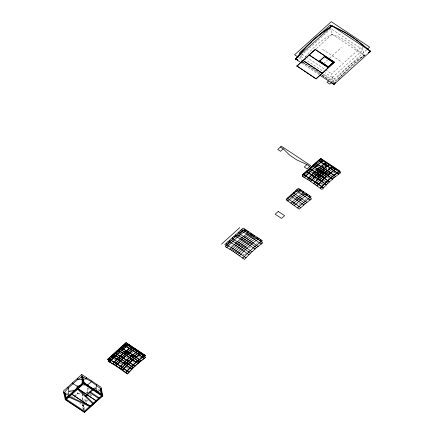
<?xml version="1.0" encoding="UTF-8"?>
<svg xmlns="http://www.w3.org/2000/svg" width="434" height="434" viewBox="0 0 434 434"><rect width="100%" height="100%" fill="white"/><g stroke="black" fill="none" stroke-linecap="round" stroke-linejoin="round"><path stroke-width="0.33" stroke-dasharray="2.17 1.63" d="M86.04 393.166L87.239 392.857L88.01 388.517L87.657 387.285M87.239 392.857L88.01 388.517M305.151 57.142L312.491 48.82A54.82 27.988 -56.4 0 1 320.135 41.924L326.064 37.687L332.162 34.253L337.793 36.494L343.592 39.532A54.82 21.168 47.9 0 1 351.589 44.838L364.148 55.465L333.578 83.051L338.943 76.14L344.477 70.031A54.82 27.988 -56.4 0 1 352.12 63.136L358.05 58.899L364.148 55.465L362.216 46.286M338.222 79.178L344.867 71.876A86.974 44.404 -56.4 0 1 358.625 59.463L365.732 54.353M83.936 404.786L83.062 405.785L79.606 402.953M86.111 402.291L87.418 400.799L86.854 399.936L82.525 399.958L82.341 393.627M338.249 79.324L339.578 77.854M340.462 76.872L344.927 72.169A100.151 51.131 -56.4 0 1 358.685 59.756L365.764 54.5M73.661 397.815L74.534 396.931M74.973 396.492L77.605 393.839L81.234 394.018M316.126 48.727L332.162 34.253L330.92 28.356M323.59 63.624L327.556 60.049M329.542 58.259L341.439 47.523M333.448 82.427L331.641 73.872L361.712 46.742M329.493 80.084L362.97 49.877L330.985 28.666L300.415 56.246L303.778 58.481M366.659 49.877L332.986 80.257L323.395 73.894M332.276 81.928L335.184 79.308L325.104 72.619M313.88 169.9L314.818 169.048M231.034 246.485L232.917 244.787M119.209 354.073L120.147 353.227L121.216 353.932M291.518 199.423L292.391 198.631L293.992 199.694M314.194 179.432L315.068 178.64M314.227 179.6L315.1 178.808M74.512 396.052L77.464 393.388L81.12 393.567M131.692 352.658L132.63 351.811M119.556 363.773L120.43 362.987L121.498 363.692M131.719 352.799L132.658 351.952M249.051 247.754L249.989 246.908L251.058 247.613M296.606 204.848L298.793 202.873L301.456 204.642M320.59 183.674L321.464 182.882L322.533 183.593M320.628 183.842L321.502 183.05L322.565 183.761M332.786 172.868L333.73 172.021L335.325 173.079M242.888 255.816L245.709 253.272M256.396 243.631L257.704 242.449M299.243 204.973L300.008 204.278M304.76 199.998L306.507 198.419M321.632 185.068L322.939 183.891M84.511 402.052L86.854 399.936M97.227 390.578L99.104 388.886M83.214 409.121L82.4 405.237L83.008 404.689L83.648 405.112L84.603 409.642M83.648 405.112L83.04 405.665L82.4 405.237M125.958 368.016L126.831 367.229L129.495 368.992M138.115 357.041L139.059 356.195M126.988 369.383L127.862 368.596M139.591 358.017L140.529 357.171M85.965 392.705L87.174 392.401M69.543 390.394L70.791 390.269M71.415 390.204L73.292 390.014M94.249 387.882L95.502 387.752M89.388 388.967L88.064 389.005L87.543 387.171M87.418 400.799L82.737 400.739L82.525 399.958M83.393 385.164L84.603 385.224M303.447 62.496L305.324 63.239M302.932 62.491L307.012 64.72A86.974 33.581 47.9 0 1 319.939 73.178M302.395 62.393L307.077 65.013A100.151 38.669 47.9 0 1 320.004 73.492M332.162 34.253L364.148 55.465M322.674 49.433L341.867 62.16M301.901 54.147L305.829 56.751M306.388 57.125L324.909 69.407M325.473 69.776L331.641 73.872M304.342 58.85L322.858 71.133M298.554 57.418L301.945 59.664M301.592 61.84L319.549 73.747M322.353 75.608L324.599 77.095M327.404 78.955L331.896 81.934M301.728 63.131L319.478 74.903M321.431 163.721L322.495 164.426M333.692 171.853L335.292 172.911M327.578 177.37L328.646 178.076M327.616 177.539L328.679 178.244M308.704 174.566L309.773 175.276M298.511 193.114L300.106 194.177M242.883 254.156L243.946 254.861M139.591 356.547L140.659 357.253M120.12 353.086L121.184 353.791M127.585 358.034L126.516 357.328L127.612 358.175M133.981 362.276L132.912 361.571L134.008 362.417M114.006 358.603L115.601 359.661M120.402 362.846L121.466 363.551M127.867 367.793L129.468 368.857M114.033 358.739L115.634 359.802M90.261 394.446L91.807 395.472L91.992 396.345L89.35 394.408M66.201 392.846L67.856 393.942M71.485 396.351L73.037 397.381M321.957 74.925L327.377 79.097M322.391 75.011L327.838 79.319M323.064 73.97L332.292 81.852M77.464 393.388L77.605 393.839L76.411 389.694M300.344 55.937L301.326 60.597M245.476 253.483L245.807 255.056M83.008 404.689L84.098 409.864M83.024 405.177L83.979 409.701M82.742 404.255L83.854 409.544M82.444 394.077L82.71 400.077"/><path stroke-width="0.65" d="M77.567 378.274L77.485 379.717L68.225 388.072L63.869 393.052L68.436 395.32L68.854 391.533L68.225 388.072L67.661 387.209M145.656 357.404L139.124 352.294L126.473 344.504L120.213 349.321L114.099 354.838L108.212 361.218L114.451 364.755L127.357 373.913L133.314 367.706L139.406 362.211L145.656 357.404L139.124 352.473L126.473 344.504M96.565 384.269L96.006 388.772L96.451 391.218M76.834 388.891L77.241 385.81M335.314 82.666L333.871 84.451L319.956 75.223M68.539 396.98L69.039 396.367L68.919 395.808L68.426 396.421L68.539 396.98L90.05 406.62L90.549 406.007L69.039 396.367M335.688 82.286L333.871 84.451L331.864 82.753M108.212 361.218L114.169 355.012L120.261 349.516L126.511 344.71M109.569 361.869C115.108 355.739 121.243 350.189 127.911 345.307L127.591 343.804L125.844 345.383M109.818 362.01C115.406 355.94 121.439 350.271 128.16 345.464L127.846 343.972L126.972 344.764M112.694 363.643L118.661 357.426L124.775 351.909L131.035 347.091L130.791 345.925L129.918 346.712M231.235 240.458L225.268 246.669L231.517 250.217L244.461 259.396L250.429 253.185L256.543 247.668L262.803 242.85L256.261 237.908L243.61 230.123L237.349 234.94L231.235 240.458L237.485 244L250.429 253.185M112.943 363.784L118.911 357.567L125.025 352.05L131.285 347.233L131.046 346.093L130.173 346.885M120.348 358.386L114.451 364.755L120.408 358.549L132.723 348.052L126.462 352.869L120.348 358.386L133.314 367.706L126.744 362.629L114.099 354.838L120.408 358.549M239.964 233.421L244.771 229.087L245.172 231.007L238.912 235.825L232.798 241.342L226.83 247.559L226.754 247.196M115.851 365.574L121.818 359.357L127.932 353.846L134.198 349.023L133.992 348.046L133.119 348.833M116.111 365.743L122.073 359.531L128.193 354.014L134.453 349.196L134.247 348.214L133.374 349.007M246.555 232.478L247.966 231.208L248.297 232.781L242.036 237.599L235.922 243.116L229.955 249.328L229.874 248.937M231.517 250.217L237.485 244L243.599 238.483L249.859 233.666M119.052 367.696L125.019 361.479L131.133 355.967L137.394 351.149L137.187 350.167L136.314 350.954M119.307 367.864L125.274 361.652L131.388 356.135L137.649 351.318L137.442 350.336M302.775 176.741L308.737 170.529L314.856 165.012L321.117 160.195L320.764 158.513L302.417 175.065L302.775 176.741L309.024 180.284L321.963 189.468L327.93 183.256L334.044 177.739L340.31 172.922L339.952 171.24L320.753 158.486L302.411 175.038M250.223 234.176L251.167 233.329L251.46 234.723L245.199 239.541L239.085 245.058L233.118 251.275L233.025 250.841M304.212 177.555C309.751 171.43 315.887 165.875 322.549 160.992L322.234 159.49M126.744 362.629L120.826 368.981L126.782 362.775L139.124 352.294L132.858 357.111L126.782 362.775M304.456 177.696C310.05 171.625 316.077 165.956 322.804 161.15L322.489 159.658M122.285 369.98L128.252 363.763L134.366 358.245L140.627 353.428L140.388 352.289L139.515 353.075M122.545 370.175L128.513 363.963L134.627 358.446L140.887 353.629L140.643 352.457L139.77 353.249M307.337 179.329L313.305 173.112L319.419 167.595L325.679 162.777L325.429 161.611M253.423 236.297L254.362 235.45L254.66 236.845L248.4 241.662L242.286 247.179L236.318 253.396L236.188 252.783M307.587 179.47L313.554 173.253L319.668 167.741L325.929 162.918L325.69 161.779M309.024 180.284L314.992 174.072L321.106 168.555L327.366 163.737L340.31 172.922M237.913 254.46L243.881 248.243L249.995 242.725L256.261 237.908M125.556 372.448L131.524 366.236L137.638 360.719L143.898 355.902L143.583 354.41L142.71 355.196M125.817 372.649L131.784 366.432L137.898 360.914L144.164 356.097L143.844 354.578L142.97 355.37M310.494 181.26L316.462 175.048M256.624 238.418L257.563 237.572L257.894 239.145L251.633 243.962L245.519 249.479L239.552 255.691L239.47 255.3M310.749 181.434L316.717 175.217L322.831 169.699L329.091 164.882L328.885 163.9M127.357 373.913L133.292 367.565L139.406 362.054L145.667 357.236M313.695 183.381L319.657 177.17M313.95 183.555L319.918 177.338L326.032 171.821L332.292 167.003L332.086 166.027M259.82 240.539L260.763 239.693L261.165 241.613L254.904 246.431L248.791 251.948L242.823 258.165L242.698 257.563M315.42 184.526L321.388 178.314L327.502 172.797L333.762 167.98M316.923 185.665L322.891 179.448L329.005 173.931L335.27 169.114L335.026 167.974M317.189 185.861L323.156 179.649L329.27 174.132L335.531 169.314L335.287 168.148M320.2 188.134L326.167 181.922L332.281 176.405L338.542 171.587L338.227 170.095M320.46 188.334L326.428 182.117L332.542 176.6L338.802 171.783L338.482 170.269M311.183 42.261L299.655 52.66L299.932 53.968M315.692 38.187L330.225 25.074L331.912 26.192M296.916 65.984L315.258 49.438L334.446 62.16L316.136 78.88L296.916 65.984L316.136 78.88M296.948 66.152L315.258 49.438M319.663 60.972L324.556 56.561L333.193 62.29L328.337 66.869L319.663 60.972L328.337 66.869M319.701 61.14L324.556 56.561M328.305 66.7L333.193 62.29M316.104 78.711L334.446 62.16M328.522 80.957L327.068 82.27L329.851 84.115L331.305 82.807M367.164 49.422L369.676 47.154L331.288 21.7L294.605 54.798L297.426 56.67M306.963 164.567L296.834 159.94L289.804 155.28L283.293 148.873L280.581 151.32L277.744 149.437L281.362 146.171L310.711 165.631L307.088 168.902L304.25 167.019L306.963 164.567L309.805 166.45M221.47 244.152L239.812 227.6M302.449 175.206L320.791 158.654L339.985 171.381M81.787 374.466L63.44 391.018L65.246 399.573L84.435 412.3L102.782 395.748L100.976 387.193L81.787 374.466L83.588 383.021L102.782 395.748M227.736 244.451L229.483 242.877L227.883 241.814M63.847 392.933L64.46 392.385L65.095 392.808L66.19 397.983M245.058 231.327L246.366 230.145M109.379 360.437L107.746 359.238L126.093 342.686L145.281 355.419L144.441 356.347M107.778 359.379L126.093 342.686M84.435 412.3L102.744 395.58L83.127 382.571L65.398 398.569L66.152 399.551M83.144 383.059L83.757 382.506L102.305 394.81L102.424 395.369L101.811 395.922M83.55 382.853L65.209 399.405L84.402 412.132M292.402 194.454L286.283 199.971L299.227 209.155L305.341 203.638L311.601 198.821L298.663 189.636L292.402 194.454L305.341 203.638M65.246 399.573L83.588 383.021M65.849 399.828L84.191 383.276L82.829 376.81L82.189 376.386L81.576 376.934L82.943 383.406L102.131 396.134M298.657 190.477L299.965 189.3L300.263 190.694L293.997 195.512L287.883 201.029L287.802 200.638M315.225 175.83L323.693 168.191M315.48 175.998L323.948 168.359M128.415 345.6L129.289 344.808L128.448 345.735M251.454 235.57L252.767 234.387M300.691 191.144L301.565 190.358M317.417 176.519L324.941 169.732M315.572 178.385L326.862 168.202M302.292 192.208L303.165 191.421L303.458 192.815L297.198 197.633L291.084 203.15L290.937 202.45M318.426 177.951L326.889 170.312M318.681 178.119L327.149 170.481M292.684 204.213L298.798 198.696L305.059 193.879M305.493 194.329L306.366 193.542L306.697 195.11L300.431 199.928L294.317 205.445L294.225 205.011M134.817 349.842L135.69 349.05L134.844 349.983M257.85 239.812L259.163 238.629M307.088 195.387L307.961 194.6M92.404 388.723L92.523 389.282L85.135 395.949L85.775 396.372L93.164 389.705L93.044 389.146M308.254 196.841L309.561 195.663L309.968 197.584L303.708 202.401L297.594 207.919M260.872 242.096L262.364 240.751L243.17 228.024L224.828 244.575L226.96 245.991M310.288 197.508L311.162 196.721L298.364 188.237L286.136 199.271L287.205 199.976M101.382 389.114L100.742 388.69L100.129 389.238L101.22 394.414M141.213 354.084L142.086 353.298L141.24 354.225M143.974 356.596L145.281 355.419M83.762 411.709L102.104 395.157L100.742 388.69M84.082 411.92L84.695 411.367M87.022 385.343L91.563 381.708L91.379 380.83M322.576 169.531L328.836 164.714L328.63 163.732M325.777 171.652L332.037 166.835L331.831 165.853M97.205 392.086L101.404 389.233L91.563 381.708L82.216 376.506L77.485 379.717L82.124 379.566L82.167 383.873M329.769 27.434L320.303 34.302A100.151 51.131 -56.4 0 0 306.545 46.715L295.489 58.991L301.245 62.811M77.301 388.913L78.011 388.441L77.892 387.877L77.181 388.354L77.301 388.913L92.898 403.88L93.608 403.408L78.011 388.441M368.157 52.888L370.56 51.348L358.093 41.165A86.974 33.581 47.9 0 0 343.701 31.617L332.173 25.894L329.753 27.353M368.623 52.519L370.56 51.348L358.153 41.458A100.151 38.669 47.9 0 0 343.761 31.915L332.173 25.894L320.238 34.009A86.974 44.404 -56.4 0 0 306.48 46.422L295.489 58.991L297.773 60.055M79.78 385.712L77.382 386.325L72.798 383.618L72.614 382.745M68.854 391.533L74.632 390.519M82.785 379.452L86.778 378.768L86.198 377.396M92.697 388.869L96.006 388.772M297.757 59.979L295.489 58.991L332.173 25.894L370.56 51.348L333.871 84.451L331.853 82.688M321.117 160.195L327.366 163.737M335.737 176.437L322.793 167.253L316.543 163.71L316.299 162.544M335.487 176.627L322.543 167.448L316.294 163.9L316.055 162.761M314.856 165.012L321.106 168.555L334.044 177.739M332.639 179.009L326.097 174.067L313.446 166.276L313.239 165.3M332.395 179.226L325.853 174.284L313.202 166.499L312.995 165.522M329.585 181.765L316.641 172.58L310.391 169.038L310.185 168.061M329.335 181.987L316.397 172.803L310.147 169.26L309.941 168.278M308.737 170.529L314.992 174.072L327.93 183.256M326.558 184.683L320.015 179.741L307.364 171.956L307.126 170.817M326.319 184.933L319.777 179.991L307.126 172.206L306.881 171.039M261.159 243.691L261.235 244.054L248.297 234.87L242.047 231.327L241.64 229.402L243.772 230.817M258.002 245.969L258.105 246.463L245.167 237.279L238.917 233.736L238.581 232.163L240.181 233.221M237.349 234.94L249.995 242.725L256.543 247.668M254.921 248.611L255.013 249.045L242.069 239.861L235.819 236.318L235.526 234.919L237.127 235.982M251.866 251.367L251.959 251.807L239.015 242.622L232.765 239.074L232.467 237.68L233.535 238.385M248.85 254.346L248.937 254.736L235.993 245.552L229.743 242.009L229.412 240.436L230.476 241.147M245.85 257.362L245.953 257.845L233.009 248.66L226.76 245.118L226.353 243.197L227.953 244.255M141.093 360.752L134.551 355.809L121.905 348.025L121.656 346.858L123.256 347.916M140.844 360.942L127.905 351.757L121.656 348.214L121.412 347.075L122.48 347.786M126.462 352.869L120.213 349.321L132.875 357.28L139.406 362.211L132.858 357.111L126.5 353.054M138.001 363.318L125.057 354.139L118.807 350.591L118.601 349.614L119.665 350.319M137.757 363.54L124.813 354.356L118.563 350.813L118.357 349.837L119.421 350.542M134.941 366.079L128.399 361.137L115.748 353.352L115.542 352.37L116.61 353.081M134.697 366.301L121.753 357.117L115.504 353.574L115.298 352.592M131.92 368.998L125.372 364.055L112.726 356.271L112.487 355.131L113.551 355.837M131.681 369.247L118.737 360.063L112.487 356.52L112.243 355.354L113.307 356.059M108.131 361.055L120.777 368.84L127.325 373.782M315.29 49.606L334.478 62.328M324.589 56.729L333.231 62.458M318.572 168.837L327.1 174.495M318.328 169.054L326.856 174.712M316.918 170.296L325.446 175.954M315.35 169.406L327.079 177.18M280.456 146.99L283.293 148.873M315.513 171.593L324.046 177.251M315.268 171.815L323.802 177.473M297.903 190.325L296.84 189.615L297.095 190.841L310.039 200.025L309.963 199.662M295.31 190.993L296.373 191.703M294.849 193.081L293.78 192.376L293.964 193.249L306.909 202.434L306.822 202.038M303.719 204.577L303.811 205.016L290.872 195.832L290.726 195.132M289.196 196.51L290.259 197.22M300.648 207.251L300.757 207.772L287.813 198.588L287.666 197.893M240.111 230.785L241.711 231.843M233.997 236.302L235.065 237.007M126.12 342.827L145.314 355.554M126.316 345.16L124.715 344.097L125.035 345.616L137.681 353.401L144.229 358.343M126.072 345.377L124.471 344.319L124.786 345.806L137.432 353.591L143.974 358.533M124.634 346.506L123.034 345.448L124.661 346.647M117.988 351.67L116.92 350.965L118.015 351.811M112.406 357.54L110.806 356.482L111.901 357.328M110.496 358.598L109.428 357.887L109.742 359.379L122.388 367.164L128.936 372.117L128.692 372.339L115.753 363.171L109.504 359.629L109.184 358.11L110.252 358.815M107.746 359.238L109.346 360.301M83.507 383.065L102.061 395.369M83.247 383.13L83.887 383.553L83.767 382.994M92.523 389.282L93.164 389.705M85.015 411.578L65.822 398.851L64.46 392.385M84.066 411.432L84.706 411.855M323.335 188.025L310.397 178.857L304.147 175.314L303.827 173.795M338.867 174.029L325.923 164.844L319.674 161.302L319.353 159.783M338.618 174.218L325.674 165.039L319.424 161.491L319.109 160.005M323.58 187.808L317.032 182.85L304.386 175.065L304.071 173.573M330.225 25.074L330.643 27.044M329.026 168.783L329.162 169.412M328.771 168.614L328.907 169.244M329.091 171.029L329.194 171.495M328.847 171.246L328.939 171.69M325.831 166.661L325.961 167.291M325.576 166.493L325.706 167.123M326.037 173.784L326.097 174.067M325.793 174.007L325.853 174.284M326.113 176.421L326.211 176.888M325.858 176.253L325.95 176.692M322.695 166.786L322.793 167.253M322.451 167.003L322.543 167.448M322.912 174.3L322.972 174.577M322.657 174.132L322.717 174.408M322.977 176.546L323.037 176.822M322.733 176.763L322.793 177.045M319.641 169.542L319.695 169.824M319.391 169.765L319.451 170.041M319.717 172.179L319.777 172.455M319.457 172.01L319.516 172.287M319.923 179.302L320.015 179.741M319.679 179.524L319.777 179.991M316.516 170.057L316.608 170.497M316.261 169.889L316.359 170.356M316.581 172.303L316.641 172.58M316.337 172.52L316.397 172.803M316.798 179.817L316.934 180.446M316.543 179.643L316.674 180.273M313.522 175.059L313.619 175.499M313.277 175.282L313.381 175.748M313.603 177.696L313.733 178.325M313.343 177.522L313.478 178.152M303.415 194.698L303.491 195.083M300.268 197.052L300.361 197.492M300.339 199.494L300.431 199.928M297.116 197.242L297.198 197.633M299.037 206.155L299.118 206.541M297.187 199.683L297.268 200.074M293.916 195.121L293.997 195.512M294.127 202.439L294.209 202.83M254.612 238.727L254.693 239.112M254.823 246.051L254.904 246.431M251.47 241.082L251.563 241.521M251.541 243.523L251.633 243.962M248.215 234.485L248.297 234.87M248.313 241.271L248.4 241.662M248.384 243.713L248.47 244.103M248.709 251.568L248.791 251.948M245.074 236.839L245.167 237.279M245.118 239.15L245.199 239.541M245.329 246.469L245.411 246.865M245.427 249.04L245.519 249.479M241.944 237.159L242.036 237.599M241.988 239.47L242.069 239.861M242.199 246.789L242.286 247.179M242.297 249.36L242.389 249.794M238.83 235.445L238.912 235.825M238.933 242.226L239.015 242.622M239.004 244.667L239.085 245.058M239.329 252.523L239.405 252.903M235.83 242.677L235.922 243.116M235.901 245.118L235.993 245.552M232.716 240.957L232.798 241.342M232.928 248.281L233.009 248.66M134.453 355.343L134.551 355.809M134.209 355.56L134.301 355.999M131.393 358.099L131.453 358.381M131.149 358.321L131.209 358.598M131.469 360.735L131.573 361.202L131.214 360.562M128.057 351.101L128.155 351.567M127.813 351.318L127.905 351.757M128.274 358.614L128.334 358.891L128.019 358.441M128.339 360.86L128.399 361.137M128.095 361.077L128.155 361.359M124.997 353.856L125.057 354.139M124.753 354.079L124.813 354.356M125.073 356.493L125.133 356.77L124.818 356.319M125.28 363.616L125.372 364.055M125.035 363.838L125.133 364.305M121.878 354.372L121.97 354.811L121.618 354.198M121.943 356.612L121.997 356.894M121.694 356.835L121.753 357.117M118.883 359.374L118.976 359.813M118.639 359.596L118.737 360.063M102.321 395.298L102.44 395.857L101.681 394.875M100.753 389.179L102.12 395.645M83.757 382.506L83.87 383.065L83.263 383.618L83.127 382.571M82.205 376.875L83.567 383.341M64.471 392.873L65.832 399.34M234.718 252.338A72.115 36.819 -56.4 0 1 253.06 235.787M66.022 398.504L65.409 399.058L65.529 399.616L66.142 399.063L66.022 398.504M278.205 211.434L275.151 214.19L281.547 218.432L284.606 215.676L278.205 211.434M90.191 391.886L89.583 392.439L98.86 398.586L99.467 398.038L90.191 391.886M328.332 67.677L309.144 54.955L328.332 67.677M322.218 73.194L303.03 60.467L322.218 73.194M96.63 401.097L77.436 388.37L96.63 401.097M90.516 406.615L71.322 393.888L90.516 406.615"/></g></svg>
